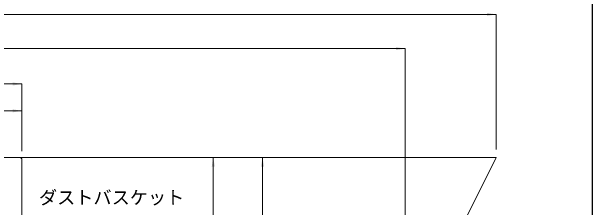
# Model space of a CAD drawing. Units: millimetres at full size, sheet at 1:30; details may follow other scales. Extents: x 47825 to 82541, y -23349 to -5561.
# Drawn here: x 64123 to 66357, y -10295 to -9541 of the extents above; entities that cross this region are included whole.
import ezdxf
from ezdxf.enums import TextEntityAlignment as Align

# ---------------------------------------------------------------- set-up
doc = ezdxf.new("R2010")
doc.units = ezdxf.units.MM
doc.header["$LTSCALE"] = 30
doc.linetypes.add('USER1', pattern=[1.35, 0.75, -0.6])
for name, color, linetype, lineweight in [('ハッチング', 7, 'Continuous', 5), ('寸法線', 7, 'Continuous', 9), ('本体', 2, 'USER1', 13), ('枠', 5, 'Continuous', 25)]:
    doc.layers.add(name, color=color, linetype=linetype, lineweight=lineweight)
doc.styles.add('ＭＳ ゴシック', font='')
doc.styles.get('ＭＳ ゴシック').set_extended_font_data('MS Gothic')

# ---------------------------------------------------------------- blocks, each defined once
blk = doc.blocks.new('filled_arrow')
at = {"color": 0, "linetype": 'Continuous', "lineweight": -2}
blk.add_solid([(7.5, 1.25), (0, 0), (7.5, -1.25)], dxfattribs=at)

msp = doc.modelspace()

# ---------------------------------------------------------------- linework, layer by layer
at = {"layer": 'ハッチング', "lineweight": 20}
for p, q in [((60937.47, -10102.72), (65987.47, -10102.72)), ((65987.47, -10102.72), (65637.47, -10802.72))]:
    msp.add_line(p, q, dxfattribs=at)
at = {"layer": '寸法線'}
for p, q in [((60937.47, -9551.97), (65987.47, -9551.97)), ((65987.47, -10072.72), (65987.47, -9551.97)), ((61287.47, -9683.85), (65637.47, -9683.85)), ((65637.47, -10772.72), (65637.47, -9683.85)), ((62762.47, -9819.72), (64162.47, -9819.72)), ((64162.47, -10078.72), (64162.47, -9819.72)), ((64162.47, -9923.19), (63962.47, -9923.19)), ((64162.47, -10078.72), (64162.47, -9923.19)), ((64186.47, -10102.72), (64898.68, -10102.72)), ((64186.47, -10102.72), (65088.14, -10102.72)), ((64898.68, -10102.72), (64898.68, -10602.72)), ((65088.14, -10102.72), (65088.14, -12702.72))]:
    msp.add_line(p, q, dxfattribs=at)
at = {"layer": '本体', "linetype": 'Continuous'}
for p, q in [((62768.47, -10102.72), (64156.47, -10102.72)), ((64162.47, -10108.72), (64162.47, -10602.72))]:
    msp.add_line(p, q, dxfattribs=at)
at = {"layer": '本体', "linetype": 'Continuous', "lineweight": 20}
msp.add_line((64156.47, -10102.72), (64162.47, -10108.72), dxfattribs=at)
at = {"layer": '枠'}
msp.add_line((66357.47, -16460.22), (66357.47, -8060.22), dxfattribs=at)

# ---------------------------------------------------------------- block references
at = {"layer": '寸法線', "xscale": 4.8, "yscale": 4.8}
for p, rotation in [((65987.47, -9551.97), 180), ((65637.47, -9683.85), 180), ((64162.47, -9819.72), 180), ((64162.47, -9923.19), 180), ((64898.68, -10102.72), 270), ((65088.14, -10102.72), 270)]:
    msp.add_blockref('filled_arrow', p, dxfattribs=dict(at, rotation=rotation))

# ---------------------------------------------------------------- texts
at = {"layer": '寸法線', "style": 'ＭＳ ゴシック'}
msp.add_text('ダストバスケット', height=51.27, dxfattribs=at).set_placement((64227.78, -10231.49), align=Align.TOP_LEFT)

doc.saveas('drawing.dxf')
